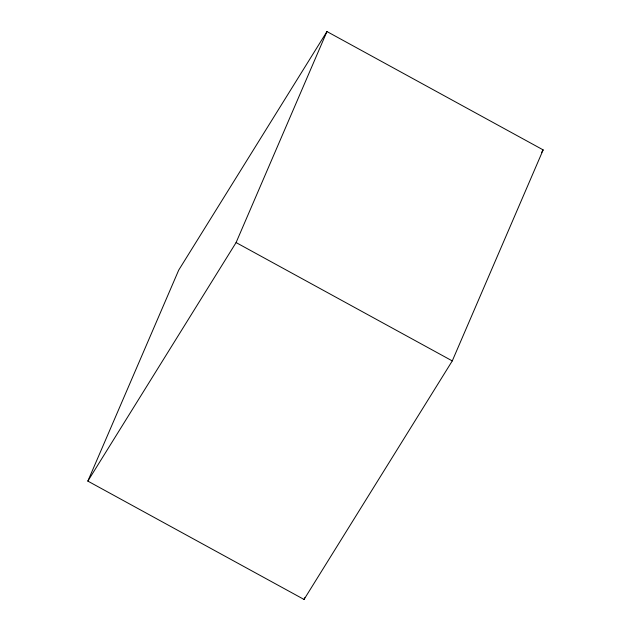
<?xml version="1.0" encoding="UTF-8"?>
<svg xmlns="http://www.w3.org/2000/svg" width="631" height="631" viewBox="0 0 631 631"><rect width="100%" height="100%" fill="white"/><g stroke="black" fill="none" stroke-linecap="round" stroke-linejoin="round"><path stroke-width="0.95" d="M87.843 481.106L178.723 270.092L326.961 31.55L543.157 149.894L452.277 360.908L304.039 599.45L87.843 481.106L236.089 242.564L326.961 31.55M304.039 599.45L304.812 597.644M541.595 152.41L543.157 149.894M236.089 242.564L452.277 360.908"/></g></svg>
